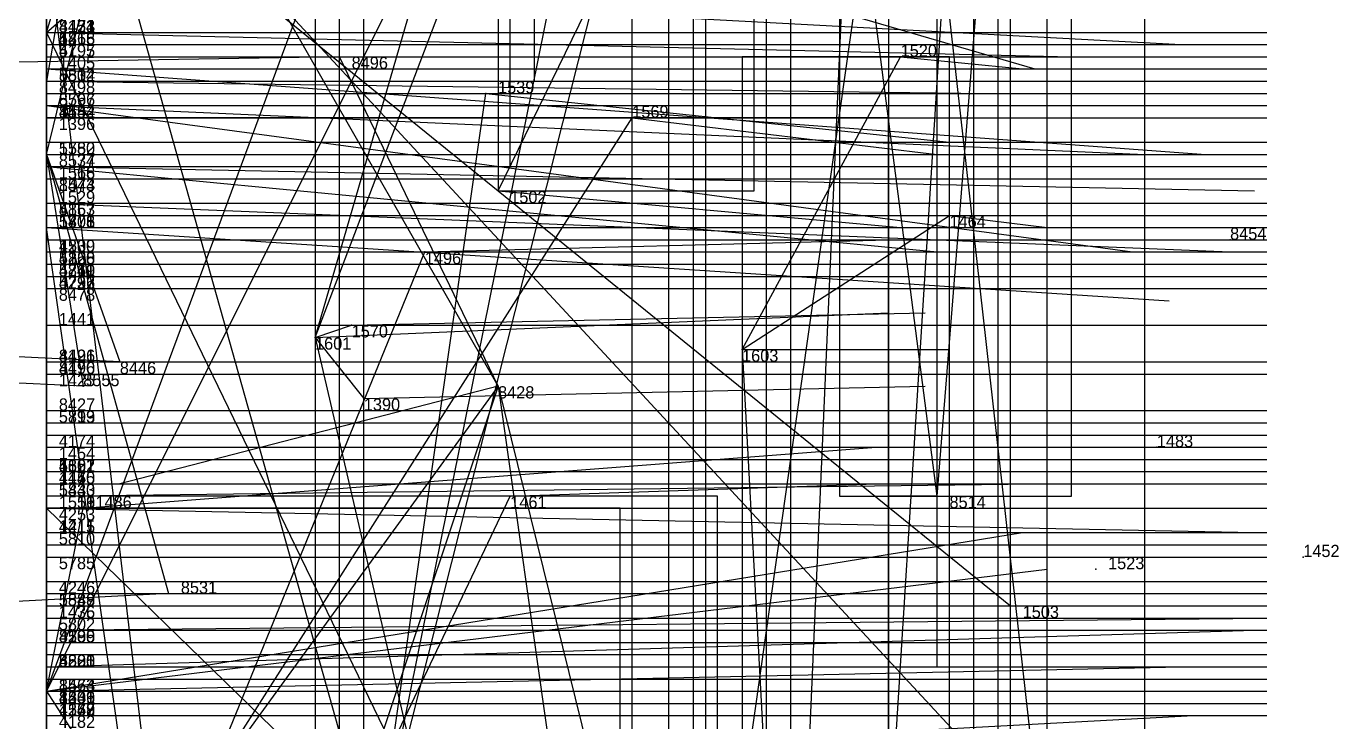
# Model space of a CAD drawing. Extents: x -0.07 to 1.1, y -0.07 to 1.1.
# Drawn here: x -0.0017 to 0.1059, y 0.3405 to 0.3975 of the extents above; entities that cross this region are included whole.
import ezdxf

# ---------------------------------------------------------------- set-up
doc = ezdxf.new("R2010")
doc.units = 0
for name, color, linetype in [('Clients', 3, 'CONTINUOUS'), ('Facilities', 3, 'CONTINUOUS'), ('Facilities_lines', 3, 'CONTINUOUS'), ('Min_max_boxes', 1, 'CONTINUOUS'), ('Normals', 1, 'CONTINUOUS'), ('Source_points', 5, 'CONTINUOUS'), ('Text', 3, 'CONTINUOUS')]:
    doc.layers.add(name, color=color, linetype=linetype)

msp = doc.modelspace()

# ---------------------------------------------------------------- linework, layer by layer
at = {"layer": 'Clients', "color": 5}
for p in [(0.024, 0.395, 1), (0.07, 0.395), (0, 0.394, 0.054), (0, 0.393, 1), (0.036, 0.392), (0, 0.391, 0.035), (0, 0.391, 0.978), (0.048, 0.39), (0, 0.386, 0.006), (0, 0.386, 0.931), (0, 0.383, 0.062), (0.074, 0.382), (0, 0.381, 0.037), (0.031, 0.379), (0.025, 0.373), (0.006, 0.37, 1), (0.003, 0.368, 1), (0.026, 0.367), (0.038, 0.359), (0, 0.358, 0.078), (0.003, 0.358), (0.01, 0.351, 1), (0.079, 0.35), (0, 0.345, 0.931), (0, 0.343, 0.019), (0, 0.343, 0.969)]:
    msp.add_point(p, dxfattribs=at)
at = {"layer": 'Facilities', "color": 3}
for p in [(0, 0.397, 0.74), (0, 0.397, 0.986), (0, 0.396, 0.248), (0, 0.396, 0.471), (0, 0.396, 0.488), (0, 0.395, 0.727), (0, 0.394, 0.531), (0, 0.393, 0.623), (0, 0.392, 0.793), (0, 0.391, 0.579), (0, 0.391, 0.818), (0, 0.39, 0.119), (0, 0.39, 0.438), (0, 0.388, 0.187), (0, 0.387, 0.561), (0, 0.387, 0.996), (0, 0.386, 0.189), (0, 0.385, 0.157), (0, 0.385, 0.776), (0, 0.383, 0.264), (0, 0.383, 0.604), (0.037, 0.384), (0, 0.382, 0.637), (0, 0.382, 0.602), (0, 0.381, 0.722), (0, 0.38, 0.227), (0.097, 0.38, 1), (0, 0.379, 0.495), (0, 0.379, 0.396), (0, 0.378, 0.494), (0, 0.378, 0.377), (0, 0.378, 0.598), (0, 0.378, 0.752), (0, 0.378, 0.716), (0, 0.377, 0.488), (0, 0.377, 0.357), (0, 0.377, 0.562), (0, 0.376, 0.777), (0, 0.373, 0.199), (0.022, 0.372), (0.057, 0.371), (0, 0.37, 0.311), (0, 0.37, 0.355), (0, 0.37, 0.838), (0, 0.37, 0.797), (0, 0.369, 0.216), (0.037, 0.368, 1), (0, 0.366, 0.739), (0, 0.366, 0.808), (0, 0.365, 0.681), (0, 0.364, 0.492), (0, 0.363, 0.239), (0.091, 0.363), (0, 0.362, 0.159), (0, 0.362, 0.547), (0, 0.361, 0.141), (0, 0.361, 0.392), (0, 0.361, 0.505), (0, 0.36, 0.402), (0, 0.36, 0.583), (0, 0.359, 0.017), (0.073, 0.359, 1), (0, 0.358, 0.192), (0, 0.358, 0.229), (0, 0.358, 0.475), (0, 0.356, 0.091), (0, 0.356, 0.375), (0, 0.355, 0.524), (0, 0.354, 0.576), (0.103, 0.354), (0.086, 0.353), (0, 0.352, 0.278), (0, 0.351, 0.18), (0, 0.35, 0.216), (0, 0.35, 0.608), (0, 0.349, 0.177), (0, 0.348, 0.653), (0, 0.348, 0.925), (0, 0.347, 0.439), (0, 0.347, 0.475), (0, 0.346, 0.262), (0, 0.345, 0.599), (0, 0.344, 0.875), (0, 0.343, 0.014), (0, 0.343, 0.322), (0, 0.342, 0.103), (0, 0.342, 0.346), (0, 0.342, 0.384), (0, 0.341, 0.408), (0, 0.341, 0.382)]:
    msp.add_point(p, dxfattribs=at)
at = {"layer": 'Facilities_lines', "color": 3}
for p, q in [((0, 0.387, 0.996), (0.048, 0.584, 1)), ((0, 0.577, 0.942), (0, 0.345, 0.931)), ((0.031, 0.575, 1), (0, 0.393, 1)), ((0, 0.359, 0.017), (0, 0.566, 0.062)), ((0.022, 0.372), (0.078, 0.565)), ((0.07, 0.511), (0.061, 0.304)), ((0, 0.343, 0.014), (0.057, 0.497)), ((0.073, 0.359, 1), (0.084, 0.497, 1)), ((0.079, 0.489), (0.054, 0.313)), ((0.079, 0.489), (0.067, 0.298)), ((0, 0.397, 0.986), (0.026, 0.483, 1)), ((0, 0.243, 0.083), (0, 0.476, 0.091)), ((0, 0.472, 0.97), (0, 0.268, 0.937)), ((0.022, 0.372), (0.059, 0.469)), ((0, 0.343, 0.014), (0.056, 0.455)), ((0.09, 0.256), (0.069, 0.443)), ((0, 0.437, 0.994), (0, 0.386, 0.931)), ((0.027, 0.329), (0.047, 0.428)), ((0.037, 0.384), (0.058, 0.427)), ((0.027, 0.329), (0, 0.425, 0.085)), ((0, 0.424, 0.065), (0, 0.235, 0.038)), ((0, 0.397, 0.986), (0.031, 0.424, 1)), ((0.027, 0.329), (0.051, 0.424)), ((0.073, 0.359, 1), (0.065, 0.421, 1)), ((0, 0.42, 0.938), (0.076, 0.338, 1)), ((0, 0.337, 0.902), (0, 0.42, 0.908)), ((0, 0.414, 0.093), (0.079, 0.35)), ((0, 0.414, 0.913), (0, 0.257, 0.916)), ((0, 0.387, 0.996), (0, 0.406, 0.991)), ((0.018, 0.254), (0, 0.405, 0.068)), ((0.037, 0.368, 1), (0.017, 0.403, 1)), ((0, 0.397, 0.986), (0, 0.309, 0.97)), ((0, 0.397, 0.986), (0, 0.343, 0.969)), ((0, 0.397, 0.986), (0.061, 0.271, 1)), ((0, 0.397, 0.986), (0, 0.238, 0.964)), ((0, 0.397, 0.986), (0, 0.219, 0.955)), ((0.037, 0.368, 1), (0.024, 0.395, 1)), ((0.057, 0.371), (0.07, 0.395)), ((0, 0.359, 0.017), (0, 0.394, 0.054)), ((0.027, 0.329), (0.036, 0.392)), ((0, 0.217, 0.024), (0, 0.391, 0.035)), ((0, 0.387, 0.996), (0, 0.391, 0.978)), ((0.013, 0.335), (0.048, 0.39)), ((0, 0.387, 0.996), (0, 0.261, 0.966)), ((0, 0.387, 0.996), (0.006, 0.37, 1)), ((0, 0.387, 0.996), (0, 0.263, 0.964)), ((0, 0.387, 0.996), (0.003, 0.368, 1)), ((0, 0.387, 0.996), (0.01, 0.351, 1)), ((0, 0.343, 0.014), (0, 0.386, 0.006)), ((0, 0.359, 0.017), (0, 0.383, 0.062)), ((0.057, 0.371), (0.074, 0.382)), ((0.018, 0.254), (0, 0.381, 0.037)), ((0.013, 0.335), (0.031, 0.379)), ((0.022, 0.372), (0.025, 0.373)), ((0.022, 0.372), (0.026, 0.367)), ((0.022, 0.372), (0.042, 0.286)), ((0.057, 0.371), (0.061, 0.297)), ((0.037, 0.368, 1), (0, 0.317, 0.964)), ((0.037, 0.368, 1), (0.018, 0.311, 1)), ((0.037, 0.368, 1), (0.059, 0.279, 1)), ((0.037, 0.368, 1), (0.059, 0.213, 1)), ((0, 0.359, 0.017), (0, 0.265, 0.043)), ((0, 0.359, 0.017), (0, 0.245, 0.038)), ((0, 0.359, 0.017), (0, 0.26, 0.033)), ((0, 0.279, 0.062), (0.038, 0.359)), ((0, 0.343, 0.014), (0.003, 0.358)), ((0.035, 0.324), (0, 0.358, 0.078)), ((0, 0.348, 0.925), (0, 0.175, 0.912)), ((0, 0.343, 0.014), (0.059, 0.251)), ((0, 0.343, 0.014), (0, 0.336, 0.05)), ((0, 0.343, 0.014), (0, 0.343, 0.019))]:
    msp.add_line(p, q, dxfattribs=at)
at = {"layer": 'Min_max_boxes', "color": 1}
for p, q in [((0, 0.717, 0.915), (0, 0.345, 0.915)), ((0, 0.717, 1), (0, 0.345, 1)), ((0.073, 0.345, 0.915), (0.073, 0.717, 0.915)), ((0.073, 0.345, 1), (0.073, 0.717, 1)), ((0, 0.662, 1), (0, 0.393, 1)), ((0, 0.662, 1), (0, 0.393, 1)), ((0.04, 0.393, 1), (0.04, 0.662, 1)), ((0.04, 0.393, 1), (0.04, 0.662, 1)), ((0, 0.595), (0, 0.235)), ((0, 0.595, 0.065), (0, 0.235, 0.065)), ((0.024, 0.235), (0.024, 0.595)), ((0.024, 0.235, 0.065), (0.024, 0.595, 0.065)), ((0, 0.268, 0.937), (0, 0.585, 0.937)), ((0, 0.585, 0.937), (0, 0.268, 0.937)), ((0, 0.268, 0.996), (0, 0.585, 0.996)), ((0, 0.585, 0.996), (0, 0.268, 0.996)), ((0, 0.584, 0.964), (0, 0.261, 0.964)), ((0, 0.584, 1), (0, 0.261, 1)), ((0.048, 0.261, 0.964), (0.048, 0.584, 0.964)), ((0.048, 0.261, 1), (0.048, 0.584, 1)), ((0, 0.576, 0.931), (0, 0.386, 0.931)), ((0, 0.576, 1), (0, 0.386, 1)), ((0.038, 0.386, 0.931), (0.038, 0.576, 0.931)), ((0.038, 0.386, 1), (0.038, 0.576, 1)), ((0, 0.245, 0.017), (0, 0.566, 0.017)), ((0, 0.566, 0.017), (0, 0.245, 0.017)), ((0, 0.245, 0.062), (0, 0.566, 0.062)), ((0, 0.566, 0.062), (0, 0.245, 0.062)), ((0.022, 0.565), (0.022, 0.286)), ((0.022, 0.565), (0.022, 0.286)), ((0.078, 0.286), (0.078, 0.565)), ((0.078, 0.286), (0.078, 0.565)), ((0.053, 0.556), (0.053, 0.304)), ((0.053, 0.556), (0.053, 0.304)), ((0.082, 0.304), (0.082, 0.556)), ((0.082, 0.304), (0.082, 0.556)), ((0, 0.257, 0.913), (0, 0.534, 0.913)), ((0, 0.534, 0.913), (0, 0.257, 0.913)), ((0, 0.257, 0.916), (0, 0.534, 0.916)), ((0, 0.534, 0.916), (0, 0.257, 0.916)), ((0, 0.497), (0, 0.251)), ((0, 0.497, 0.05), (0, 0.251, 0.05)), ((0.059, 0.251), (0.059, 0.497)), ((0.059, 0.251, 0.05), (0.059, 0.497, 0.05)), ((0.065, 0.497, 1), (0.065, 0.359, 1)), ((0.065, 0.497, 1), (0.065, 0.359, 1)), ((0.084, 0.359, 1), (0.084, 0.497, 1)), ((0.084, 0.359, 1), (0.084, 0.497, 1)), ((0.054, 0.489), (0.054, 0.298)), ((0.054, 0.489), (0.054, 0.298)), ((0.079, 0.298), (0.079, 0.489)), ((0.079, 0.298), (0.079, 0.489)), ((0, 0.483, 0.955), (0, 0.219, 0.955)), ((0, 0.483, 1), (0, 0.219, 1)), ((0.061, 0.219, 0.955), (0.061, 0.483, 0.955)), ((0.061, 0.219, 1), (0.061, 0.483, 1)), ((0, 0.243, 0.083), (0, 0.476, 0.083)), ((0, 0.476, 0.083), (0, 0.243, 0.083)), ((0, 0.243, 0.091), (0, 0.476, 0.091)), ((0, 0.476, 0.091), (0, 0.243, 0.091)), ((0.069, 0.443), (0.069, 0.256)), ((0.069, 0.443), (0.069, 0.256)), ((0.09, 0.256), (0.09, 0.443)), ((0.09, 0.256), (0.09, 0.443)), ((0, 0.428), (0, 0.251)), ((0, 0.428, 0.085), (0, 0.251, 0.085)), ((0.051, 0.251), (0.051, 0.428)), ((0.051, 0.251, 0.085), (0.051, 0.428, 0.085)), ((0.037, 0.427), (0.037, 0.384)), ((0.037, 0.427), (0.037, 0.384)), ((0.058, 0.384), (0.058, 0.427)), ((0.058, 0.384), (0.058, 0.427)), ((0, 0.42, 0.938), (0, 0.338, 0.938)), ((0, 0.42, 1), (0, 0.338, 1)), ((0, 0.337, 0.902), (0, 0.42, 0.902)), ((0, 0.42, 0.902), (0, 0.337, 0.902)), ((0, 0.337, 0.908), (0, 0.42, 0.908)), ((0, 0.42, 0.908), (0, 0.337, 0.908)), ((0.076, 0.338, 0.938), (0.076, 0.42, 0.938)), ((0.076, 0.338, 1), (0.076, 0.42, 1)), ((0, 0.414), (0, 0.35)), ((0, 0.414, 0.093), (0, 0.35, 0.093)), ((0.079, 0.35), (0.079, 0.414)), ((0.079, 0.35, 0.093), (0.079, 0.414, 0.093)), ((0, 0.405), (0, 0.246)), ((0, 0.405, 0.068), (0, 0.246, 0.068)), ((0.026, 0.246), (0.026, 0.405)), ((0.026, 0.246, 0.068), (0.026, 0.405, 0.068)), ((0, 0.403, 0.964), (0, 0.213, 0.964)), ((0, 0.403, 1), (0, 0.213, 1)), ((0.059, 0.213, 0.964), (0.059, 0.403, 0.964)), ((0.059, 0.213, 1), (0.059, 0.403, 1)), ((0.074, 0.395), (0.057, 0.395)), ((0.057, 0.395), (0.057, 0.297)), ((0.074, 0.395), (0.057, 0.395)), ((0.057, 0.395), (0.057, 0.297)), ((0.057, 0.395), (0.057, 0.395)), ((0.074, 0.297), (0.074, 0.395)), ((0.074, 0.297), (0.074, 0.395)), ((0.074, 0.395), (0.074, 0.395)), ((0, 0.393, 1), (0.04, 0.393, 1)), ((0, 0.393, 1), (0.04, 0.393, 1)), ((0, 0.393, 1), (0, 0.393, 1)), ((0.04, 0.393, 1), (0.04, 0.393, 1)), ((0, 0.167, 0.011), (0, 0.391, 0.011)), ((0, 0.391, 0.011), (0, 0.391, 0.011)), ((0, 0.391, 0.011), (0, 0.167, 0.011)), ((0, 0.167, 0.061), (0, 0.391, 0.061)), ((0, 0.391, 0.061), (0, 0.391, 0.061)), ((0, 0.391, 0.061), (0, 0.167, 0.061)), ((0, 0.391, 0.011), (0, 0.391, 0.061)), ((0, 0.391, 0.011), (0, 0.391, 0.061)), ((0.069, 0.39), (0, 0.39)), ((0, 0.39), (0, 0.261)), ((0.069, 0.39, 0.068), (0, 0.39, 0.068)), ((0, 0.39, 0.068), (0, 0.261, 0.068)), ((0, 0.39), (0, 0.39, 0.068)), ((0.069, 0.261), (0.069, 0.39)), ((0.069, 0.261, 0.068), (0.069, 0.39, 0.068)), ((0.069, 0.39), (0.069, 0.39, 0.068)), ((0, 0.386, 0.931), (0.038, 0.386, 0.931)), ((0, 0.386, 1), (0.038, 0.386, 1)), ((0, 0.386, 0.931), (0, 0.386, 1)), ((0.038, 0.386, 0.931), (0.038, 0.386, 1)), ((0.037, 0.384), (0.058, 0.384)), ((0.037, 0.384), (0.058, 0.384)), ((0.037, 0.384), (0.037, 0.384)), ((0.058, 0.384), (0.058, 0.384)), ((0.055, 0.359), (0, 0.359)), ((0, 0.359), (0, 0.265)), ((0.055, 0.359, 0.068), (0, 0.359, 0.068)), ((0, 0.359, 0.068), (0, 0.265, 0.068)), ((0, 0.359), (0, 0.359, 0.068)), ((0.055, 0.265), (0.055, 0.359)), ((0.055, 0.265, 0.068), (0.055, 0.359, 0.068)), ((0.055, 0.359), (0.055, 0.359, 0.068)), ((0.065, 0.359, 1), (0.084, 0.359, 1)), ((0.065, 0.359, 1), (0.084, 0.359, 1)), ((0.065, 0.359, 1), (0.065, 0.359, 1)), ((0.084, 0.359, 1), (0.084, 0.359, 1)), ((0.047, 0.358), (0, 0.358)), ((0, 0.358), (0, 0.276)), ((0.047, 0.358, 0.078), (0, 0.358, 0.078)), ((0, 0.358, 0.078), (0, 0.276, 0.078)), ((0, 0.358), (0, 0.358, 0.078)), ((0.047, 0.276), (0.047, 0.358)), ((0.047, 0.276, 0.078), (0.047, 0.358, 0.078)), ((0.047, 0.358), (0.047, 0.358, 0.078)), ((0, 0.35), (0.079, 0.35)), ((0, 0.35, 0.093), (0.079, 0.35, 0.093)), ((0, 0.35), (0, 0.35, 0.093)), ((0.079, 0.35), (0.079, 0.35, 0.093)), ((0, 0.175, 0.912), (0, 0.348, 0.912)), ((0, 0.348, 0.912), (0, 0.348, 0.912)), ((0, 0.348, 0.912), (0, 0.175, 0.912)), ((0, 0.175, 0.925), (0, 0.348, 0.925)), ((0, 0.348, 0.925), (0, 0.348, 0.925)), ((0, 0.348, 0.925), (0, 0.175, 0.925)), ((0, 0.348, 0.912), (0, 0.348, 0.925)), ((0, 0.348, 0.912), (0, 0.348, 0.925)), ((0, 0.345, 0.915), (0.073, 0.345, 0.915)), ((0, 0.345, 1), (0.073, 0.345, 1)), ((0, 0.345, 0.915), (0, 0.345, 1)), ((0.073, 0.345, 0.915), (0.073, 0.345, 1))]:
    msp.add_line(p, q, dxfattribs=at)
at = {"layer": 'Normals', "color": 1}
for p, q in [((0.04, 0.406), (0.081, 0.394, 0.09)), ((0, 0.401, 0.976), (0.093, 0.396, 0.938)), ((0, 0.397, 0.74), (0.1, 0.397, 0.74)), ((0, 0.397, 0.986), (0.084, 0.395, 0.932)), ((0, 0.396, 0.248), (0.1, 0.396, 0.248)), ((0, 0.396, 0.471), (0.1, 0.396, 0.471)), ((0, 0.396, 0.488), (0.1, 0.396, 0.488)), ((0.024, 0.395, 1), (-0.034, 0.394, 1.082)), ((0, 0.395, 0.727), (0.1, 0.395, 0.727)), ((0.07, 0.395), (0.08, 0.394, 0.099)), ((0, 0.394, 0.054), (0.095, 0.387, 0.085)), ((0, 0.394, 0.531), (0.1, 0.394, 0.531)), ((0, 0.393, 0.623), (0.1, 0.393, 0.623)), ((0, 0.393, 1), (0.077, 0.392, 0.936)), ((0, 0.392, 0.793), (0.1, 0.392, 0.793)), ((0.036, 0.392), (0.074, 0.388, 0.093)), ((0, 0.391, 0.035), (0.089, 0.379, 0.079)), ((0, 0.391, 0.579), (0.1, 0.391, 0.579)), ((0, 0.391, 0.978), (0.09, 0.387, 0.935)), ((0, 0.391, 0.818), (0.1, 0.391, 0.818)), ((0, 0.39, 0.119), (0.1, 0.39, 0.119)), ((0, 0.39, 0.438), (0.1, 0.39, 0.438)), ((0.048, 0.39), (0.073, 0.387, 0.097)), ((0, 0.388, 0.187), (0.1, 0.388, 0.187)), ((0, 0.387, 0.561), (0.1, 0.387, 0.561)), ((0, 0.387, 0.996), (0.074, 0.387, 0.929)), ((0, 0.386, 0.006), (0.073, 0.379, 0.074)), ((0, 0.386, 0.189), (0.1, 0.386, 0.189)), ((0, 0.386, 0.931), (0.099, 0.384, 0.917)), ((0, 0.385, 0.157), (0.1, 0.385, 0.157)), ((0, 0.385, 0.776), (0.1, 0.385, 0.776)), ((0, 0.383, 0.062), (0.097, 0.379, 0.087)), ((0, 0.383, 0.264), (0.1, 0.383, 0.264)), ((0, 0.383, 0.604), (0.1, 0.383, 0.604)), ((0.037, 0.384), (0.07, 0.381, 0.094)), ((0, 0.382, 0.637), (0.1, 0.382, 0.637)), ((0, 0.382, 0.602), (0.1, 0.382, 0.602)), ((0.074, 0.382), (0.082, 0.381, 0.1)), ((0, 0.381, 0.037), (0.092, 0.375, 0.074)), ((0, 0.381, 0.722), (0.1, 0.381, 0.722)), ((0, 0.38, 0.227), (0.1, 0.38, 0.227)), ((0.031, 0.379), (0.069, 0.38, 0.092)), ((0.097, 0.38, 1), (0.097, 0.38, 1.1)), ((0, 0.379, 0.495), (0.1, 0.379, 0.495)), ((0, 0.379, 0.396), (0.1, 0.379, 0.396)), ((0, 0.378, 0.494), (0.1, 0.378, 0.494)), ((0, 0.378, 0.377), (0.1, 0.378, 0.377)), ((0, 0.378, 0.598), (0.1, 0.378, 0.598)), ((0, 0.378, 0.752), (0.1, 0.378, 0.752)), ((0, 0.378, 0.716), (0.1, 0.378, 0.716)), ((0, 0.377, 0.488), (0.1, 0.377, 0.488)), ((0, 0.377, 0.357), (0.1, 0.377, 0.357)), ((0, 0.377, 0.562), (0.1, 0.377, 0.562)), ((0, 0.376, 0.777), (0.1, 0.376, 0.777)), ((0.022, 0.372), (0.069, 0.374, 0.088)), ((0.025, 0.373), (0.072, 0.374, 0.088)), ((0.006, 0.37, 1), (-0.057, 0.373, 1.078)), ((0, 0.373, 0.199), (0.1, 0.373, 0.199)), ((0.003, 0.368, 1), (-0.061, 0.371, 1.078)), ((0.057, 0.371), (0.074, 0.371, 0.098)), ((0, 0.37, 0.311), (0.1, 0.37, 0.311)), ((0, 0.37, 0.355), (0.1, 0.37, 0.355)), ((0, 0.37, 0.838), (0.1, 0.37, 0.838)), ((0, 0.37, 0.797), (0.1, 0.37, 0.797)), ((0, 0.369, 0.216), (0.1, 0.369, 0.216)), ((0.037, 0.368, 1), (0.006, 0.36, 1.095)), ((0.026, 0.367), (0.072, 0.368, 0.089)), ((0, 0.366, 0.739), (0.1, 0.366, 0.739)), ((0, 0.366, 0.808), (0.1, 0.366, 0.808)), ((0, 0.365, 0.681), (0.1, 0.365, 0.681)), ((0, 0.364, 0.492), (0.1, 0.364, 0.492)), ((0, 0.363, 0.239), (0.1, 0.363, 0.239)), ((0.003, 0.358), (0.068, 0.363, 0.076)), ((0.091, 0.363), (0.091, 0.363, 0.1)), ((0, 0.362, 0.159), (0.1, 0.362, 0.159)), ((0, 0.362, 0.547), (0.1, 0.362, 0.547)), ((0, 0.361, 0.141), (0.1, 0.361, 0.141)), ((0, 0.361, 0.392), (0.1, 0.361, 0.392)), ((0, 0.361, 0.505), (0.1, 0.361, 0.505)), ((0, 0.359, 0.017), (0.081, 0.36, 0.076)), ((0, 0.36, 0.402), (0.1, 0.36, 0.402)), ((0, 0.36, 0.583), (0.1, 0.36, 0.583)), ((0.038, 0.359), (0.068, 0.36, 0.095)), ((0.073, 0.359, 1), (0.069, 0.359, 1.1)), ((0, 0.358, 0.192), (0.1, 0.358, 0.192)), ((0, 0.358, 0.078), (0.099, 0.356, 0.089)), ((0, 0.358, 0.229), (0.1, 0.358, 0.229)), ((0, 0.358, 0.475), (0.1, 0.358, 0.475)), ((0, 0.343, 0.014), (0.08, 0.356, 0.073)), ((0, 0.356, 0.091), (0.1, 0.356, 0.091)), ((0, 0.356, 0.375), (0.1, 0.356, 0.375)), ((0, 0.355, 0.524), (0.1, 0.355, 0.524)), ((0, 0.354, 0.576), (0.1, 0.354, 0.576)), ((0.103, 0.354), (0.103, 0.354, 0.1)), ((0, 0.343, 0.019), (0.082, 0.353, 0.076)), ((0.086, 0.353), (0.086, 0.353, 0.1)), ((0, 0.352, 0.278), (0.1, 0.352, 0.278)), ((0.01, 0.351, 1), (-0.049, 0.348, 1.081)), ((0, 0.351, 0.18), (0.1, 0.351, 0.18)), ((0, 0.35, 0.216), (0.1, 0.35, 0.216)), ((0, 0.35, 0.608), (0.1, 0.35, 0.608)), ((0.079, 0.35), (0.083, 0.35, 0.1)), ((0, 0.349, 0.177), (0.1, 0.349, 0.177)), ((0, 0.348, 0.925), (0.1, 0.349, 0.917)), ((0, 0.348, 0.653), (0.1, 0.348, 0.653)), ((0, 0.345, 0.931), (0.099, 0.348, 0.919)), ((0, 0.347, 0.439), (0.1, 0.347, 0.439)), ((0, 0.347, 0.475), (0.1, 0.347, 0.475)), ((0, 0.346, 0.262), (0.1, 0.346, 0.262)), ((0, 0.345, 0.599), (0.1, 0.345, 0.599)), ((0, 0.343, 0.969), (0.093, 0.345, 0.931)), ((0, 0.344, 0.875), (0.1, 0.344, 0.875)), ((0, 0.343, 0.322), (0.1, 0.343, 0.322)), ((0, 0.342, 0.103), (0.1, 0.342, 0.103)), ((0, 0.342, 0.346), (0.1, 0.342, 0.346)), ((0, 0.342, 0.384), (0.1, 0.342, 0.384)), ((0, 0.336, 0.05), (0.094, 0.341, 0.083)), ((0, 0.341, 0.408), (0.1, 0.341, 0.408)), ((0, 0.341, 0.382), (0.1, 0.341, 0.382))]:
    msp.add_line(p, q, dxfattribs=at)
at = {"layer": 'Source_points', "color": 5}
for p in [(0, 0.397, 0.74), (0, 0.397, 0.986), (0, 0.396, 0.248), (0, 0.396, 0.471), (0, 0.396, 0.488), (0, 0.395, 0.727), (0.024, 0.395, 1), (0.07, 0.395), (0, 0.394, 0.054), (0, 0.394, 0.531), (0, 0.393, 0.623), (0, 0.393, 1), (0, 0.392, 0.793), (0.036, 0.392), (0, 0.391, 0.035), (0, 0.391, 0.579), (0, 0.391, 0.978), (0, 0.391, 0.818), (0, 0.39, 0.119), (0, 0.39, 0.438), (0.048, 0.39), (0, 0.388, 0.187), (0, 0.387, 0.561), (0, 0.387, 0.996), (0, 0.386, 0.006), (0, 0.386, 0.189), (0, 0.386, 0.931), (0, 0.385, 0.157), (0, 0.385, 0.776), (0, 0.383, 0.062), (0, 0.383, 0.264), (0, 0.383, 0.604), (0.037, 0.384), (0, 0.382, 0.637), (0, 0.382, 0.602), (0.074, 0.382), (0, 0.381, 0.037), (0, 0.381, 0.722), (0, 0.38, 0.227), (0.097, 0.38, 1), (0, 0.379, 0.495), (0, 0.379, 0.396), (0.031, 0.379), (0, 0.378, 0.494), (0, 0.378, 0.377), (0, 0.378, 0.598), (0, 0.378, 0.752), (0, 0.378, 0.716), (0, 0.377, 0.488), (0, 0.377, 0.357), (0, 0.377, 0.562), (0, 0.376, 0.777), (0, 0.373, 0.199), (0.025, 0.373), (0.022, 0.372), (0.057, 0.371), (0, 0.37, 0.311), (0, 0.37, 0.355), (0, 0.37, 0.838), (0, 0.37, 0.797), (0, 0.369, 0.216), (0.006, 0.37, 1), (0.003, 0.368, 1), (0.037, 0.368, 1), (0.026, 0.367), (0, 0.366, 0.739), (0, 0.366, 0.808), (0, 0.365, 0.681), (0, 0.364, 0.492), (0, 0.363, 0.239), (0.091, 0.363), (0, 0.362, 0.159), (0, 0.362, 0.547), (0, 0.361, 0.141), (0, 0.361, 0.392), (0, 0.361, 0.505), (0, 0.36, 0.402), (0, 0.36, 0.583), (0, 0.359, 0.017), (0.038, 0.359), (0.073, 0.359, 1), (0, 0.358, 0.192), (0, 0.358, 0.078), (0, 0.358, 0.229), (0, 0.358, 0.475), (0.003, 0.358), (0, 0.356, 0.091), (0, 0.356, 0.375), (0, 0.355, 0.524), (0, 0.354, 0.576), (0.103, 0.354), (0.086, 0.353), (0, 0.352, 0.278), (0, 0.351, 0.18), (0.01, 0.351, 1), (0, 0.35, 0.216), (0, 0.35, 0.608), (0.079, 0.35), (0, 0.349, 0.177), (0, 0.348, 0.653), (0, 0.348, 0.925), (0, 0.347, 0.439), (0, 0.347, 0.475), (0, 0.346, 0.262), (0, 0.345, 0.599), (0, 0.345, 0.931), (0, 0.344, 0.875), (0, 0.343, 0.014), (0, 0.343, 0.019), (0, 0.343, 0.322), (0, 0.343, 0.969), (0, 0.342, 0.103), (0, 0.342, 0.346), (0, 0.342, 0.384), (0, 0.341, 0.408), (0, 0.341, 0.382)]:
    msp.add_point(p, dxfattribs=at)

# ---------------------------------------------------------------- texts
at = {"layer": 'Text', "color": 3}
for s, p in [('4154', (0.001, 0.397, 0.277)), ('4171', (0.001, 0.397, 0.418)), ('4218', (0.001, 0.396, 0.488)), ('5868', (0.001, 0.396, 0.74)), ('8423', (0.001, 0.397, 0.986)), ('1416', (0.001, 0.396, 0.248)), ('4197', (0.001, 0.395, 0.471)), ('5795', (0.001, 0.395, 0.727)), ('1520', (0.07, 0.395)), ('1405', (0.001, 0.394, 0.054)), ('8496', (0.025, 0.394, 1)), ('5804', (0.001, 0.393, 0.531)), ('5832', (0.001, 0.393, 0.623)), ('8512', (0.001, 0.393, 1)), ('8498', (0.001, 0.392, 0.793)), ('1539', (0.037, 0.392)), ('5796', (0.001, 0.391, 0.579)), ('8567', (0.001, 0.391, 0.818)), ('4142', (0.001, 0.39, 0.438)), ('8484', (0.001, 0.39, 0.978)), ('1552', (0.001, 0.39, 0.035)), ('1569', (0.048, 0.39)), ('1396', (0.001, 0.389, 0.119)), ('5782', (0.001, 0.387, 0.561)), ('1550', (0.001, 0.387, 0.187)), ('8534', (0.001, 0.386, 0.931)), ('8577', (0.001, 0.386, 0.996)), ('1516', (0.001, 0.385, 0.006)), ('1568', (0.001, 0.385, 0.189)), ('8543', (0.001, 0.384, 0.776)), ('1474', (0.001, 0.384, 0.157)), ('4157', (0.001, 0.382, 0.264)), ('5863', (0.001, 0.382, 0.604)), ('1529', (0.001, 0.383, 0.062)), ('1502', (0.038, 0.383)), ('5808', (0.001, 0.381, 0.637)), ('5873', (0.001, 0.381, 0.602)), ('5771', (0.001, 0.381, 0.722)), ('1406', (0.001, 0.381, 0.037)), ('1464', (0.074, 0.381)), ('8454', (0.097, 0.38, 1)), ('4239', (0.001, 0.379, 0.396)), ('1500', (0.001, 0.379, 0.227)), ('4158', (0.001, 0.378, 0.495)), ('4225', (0.001, 0.378, 0.494)), ('5860', (0.001, 0.378, 0.716)), ('1496', (0.031, 0.378)), ('4240', (0.001, 0.377, 0.377)), ('5769', (0.001, 0.377, 0.598)), ('5811', (0.001, 0.377, 0.752)), ('4226', (0.001, 0.376, 0.488)), ('4232', (0.001, 0.376, 0.357)), ('5797', (0.001, 0.376, 0.562)), ('8478', (0.001, 0.375, 0.777)), ('1441', (0.001, 0.373, 0.199)), ('1570', (0.025, 0.372)), ('1601', (0.022, 0.371)), ('4196', (0.001, 0.37, 0.355)), ('8421', (0.001, 0.37, 0.838)), ('1603', (0.057, 0.37)), ('4176', (0.001, 0.369, 0.311)), ('8490', (0.001, 0.369, 0.797)), ('1425', (0.001, 0.368, 0.216)), ('8555', (0.003, 0.368, 1)), ('8446', (0.006, 0.369, 1)), ('8428', (0.037, 0.367, 1)), ('8427', (0.001, 0.366, 0.808)), ('1390', (0.026, 0.366)), ('5793', (0.001, 0.365, 0.681)), ('5819', (0.001, 0.365, 0.739)), ('4174', (0.001, 0.363, 0.492)), ('1483', (0.091, 0.363)), ('1454', (0.001, 0.362, 0.239)), ('4161', (0.001, 0.361, 0.392)), ('5827', (0.001, 0.361, 0.547)), ('1602', (0.001, 0.361, 0.159)), ('4150', (0.001, 0.36, 0.402)), ('4170', (0.001, 0.36, 0.505)), ('1445', (0.001, 0.36, 0.141)), ('5843', (0.001, 0.359, 0.583)), ('1430', (0.001, 0.359, 0.017)), ('1519', (0.001, 0.358, 0.192)), ('1556', (0.001, 0.358, 0.229)), ('1551', (0.001, 0.358, 0.078)), ('1486', (0.004, 0.358)), ('1461', (0.038, 0.358)), ('8514', (0.074, 0.358, 1)), ('4253', (0.001, 0.357, 0.475)), ('4211', (0.001, 0.356, 0.375)), ('1415', (0.001, 0.356, 0.091)), ('5810', (0.001, 0.355, 0.524)), ('1452', (0.103, 0.354)), ('5785', (0.001, 0.353, 0.576)), ('1523', (0.087, 0.353)), ('4246', (0.001, 0.351, 0.278)), ('8531', (0.011, 0.351, 1)), ('5849', (0.001, 0.35, 0.608)), ('1588', (0.001, 0.35, 0.18)), ('1435', (0.001, 0.349, 0.177)), ('1476', (0.001, 0.349, 0.216)), ('1503', (0.08, 0.349)), ('5802', (0.001, 0.348, 0.653)), ('4199', (0.001, 0.347, 0.439)), ('4205', (0.001, 0.347, 0.475)), ('8580', (0.001, 0.347, 0.925)), ('4200', (0.001, 0.345, 0.262)), ('5885', (0.001, 0.345, 0.599)), ('8521', (0.001, 0.345, 0.931)), ('8464', (0.001, 0.343, 0.875)), ('1573', (0.001, 0.343, 0.019)), ('4236', (0.001, 0.342, 0.322)), ('8541', (0.001, 0.342, 0.969)), ('1409', (0.001, 0.342, 0.014)), ('4168', (0.001, 0.341, 0.346)), ('4247', (0.001, 0.341, 0.384)), ('4259', (0.001, 0.341, 0.382)), ('1572', (0.001, 0.341, 0.103)), ('4182', (0.001, 0.34, 0.408))]:
    msp.add_text(s, height=0.001, dxfattribs=at).set_placement(p)

doc.saveas('drawing.dxf')
